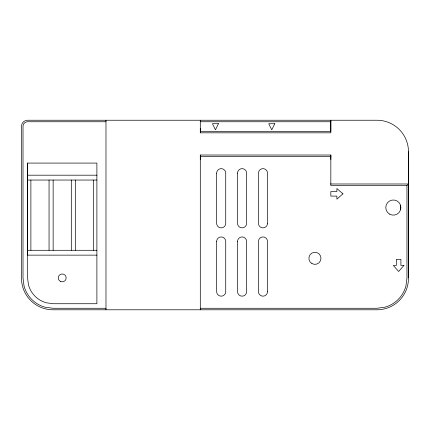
<?xml version="1.0" encoding="UTF-8"?>
<svg xmlns="http://www.w3.org/2000/svg" width="430" height="430" viewBox="0 0 430 430"><rect width="100%" height="100%" fill="white"/><g stroke="black" fill="none" stroke-linecap="round" stroke-linejoin="round"><path stroke-width="0.64" d="M27.558 163.083L27.558 277.898L28.471 284.864A25.381 25.381 0 0 0 46.424 302.817L53.39 303.731L96.895 303.731L96.895 163.083L27.558 163.083L27.558 255.135L96.895 255.135M330.831 159.492L330.842 155.02L200.299 155.02L200.299 309.788L200.299 308.272L376.884 308.272L384.737 307.24A29.966 29.966 0 0 0 405.925 286.052L406.957 278.199L406.957 185.502L408.473 183.986L408.473 185.502M330.842 155.02L330.831 185.502L406.957 185.502M330.831 121.749L200.299 121.749L200.299 120.239L200.305 132.827L330.837 132.827L330.804 120.239L330.826 131.317L200.305 131.317M408.473 277.49L408.473 185.771M400.658 209.523L400.658 205.604M105.979 121.749L27.654 121.749A4.639 4.639 0 0 0 23.016 126.393L23.016 278.199L24.048 286.052A29.966 29.966 0 0 0 45.236 307.24L53.089 308.272L105.979 308.272M200.299 156.536L330.842 156.536M27.558 175.193L96.895 175.193M27.558 180.041L96.895 180.041M330.342 183.986L408.484 183.986M27.558 250.287L96.895 250.287M408.473 151.725L408.473 278.296A31.492 31.492 0 0 1 376.981 309.788L52.992 309.788A31.492 31.492 0 0 1 21.5 278.296L21.5 126.291A6.058 6.058 0 0 1 27.558 120.239L376.981 120.239A31.492 31.492 0 0 1 408.473 151.725L408.489 198.477M200.299 155.02L200.305 159.562M200.305 128.414L200.305 132.827M105.979 120.239L105.979 309.788M93.568 180.041L93.568 250.287M75.395 180.041L75.395 250.287M71.31 180.041L71.31 250.287M53.143 180.041L53.143 250.287M49.052 180.041L49.052 250.287M30.885 180.041L30.885 250.287M216.65 241.488L216.65 291.621A4.542 4.542 0 0 0 221.192 296.162A4.542 4.542 0 0 0 225.734 291.621L225.734 241.488A4.542 4.542 0 0 0 221.192 236.946A4.542 4.542 0 0 0 216.65 241.488M216.65 173.188L216.65 223.321A4.542 4.542 0 0 0 221.192 227.862A4.542 4.542 0 0 0 225.734 223.321L225.734 173.188A4.542 4.542 0 0 0 221.192 168.646A4.542 4.542 0 0 0 216.65 173.188M237.548 241.488L237.543 291.621A4.542 4.542 0 0 0 242.09 296.162A4.542 4.542 0 0 0 246.632 291.621L246.632 241.488A4.542 4.542 0 0 0 242.085 236.946A4.542 4.542 0 0 0 237.543 241.488M237.548 173.188L237.543 223.321A4.542 4.542 0 0 0 242.085 227.862A4.542 4.542 0 0 0 246.626 223.321L246.632 173.188A4.542 4.542 0 0 0 242.085 168.646A4.542 4.542 0 0 0 237.543 173.188M218.467 123.706L215.441 129.801L212.415 123.706L218.467 123.711M274.791 123.743L271.76 129.801L268.734 123.743L274.791 123.743M403.931 265.428L398.631 271.486L393.332 265.428L396.363 265.428L396.363 259.371L400.905 259.371L400.905 265.428L403.931 265.428M342.941 193.828L336.889 199.128L336.889 196.096L330.831 196.096L330.831 191.554L336.889 191.554L336.889 188.528L342.941 193.828M267.524 223.321L267.524 173.188A4.542 4.542 0 0 0 262.983 168.646A4.542 4.542 0 0 0 258.441 173.188L258.441 223.321A4.542 4.542 0 0 0 262.983 227.862A4.542 4.542 0 0 0 267.524 223.321M267.524 291.621L267.524 241.488A4.542 4.542 0 0 0 262.983 236.946A4.542 4.542 0 0 0 258.441 241.488L258.441 291.621A4.542 4.542 0 0 0 262.983 296.162A4.542 4.542 0 0 0 267.524 291.621M311.911 263.552A6.047 6.047 0 0 0 320.984 258.312A6.047 6.047 0 0 0 311.911 253.071A6.047 6.047 0 0 0 311.911 263.552M389.564 214.119A7.568 7.568 0 0 0 400.916 207.561A7.568 7.568 0 0 0 389.564 201.003A7.568 7.568 0 0 0 389.564 214.119M60.259 281.311A3.934 3.934 0 0 0 66.161 277.898A3.934 3.934 0 0 0 60.259 274.49A3.934 3.934 0 0 0 60.259 281.311"/></g></svg>
